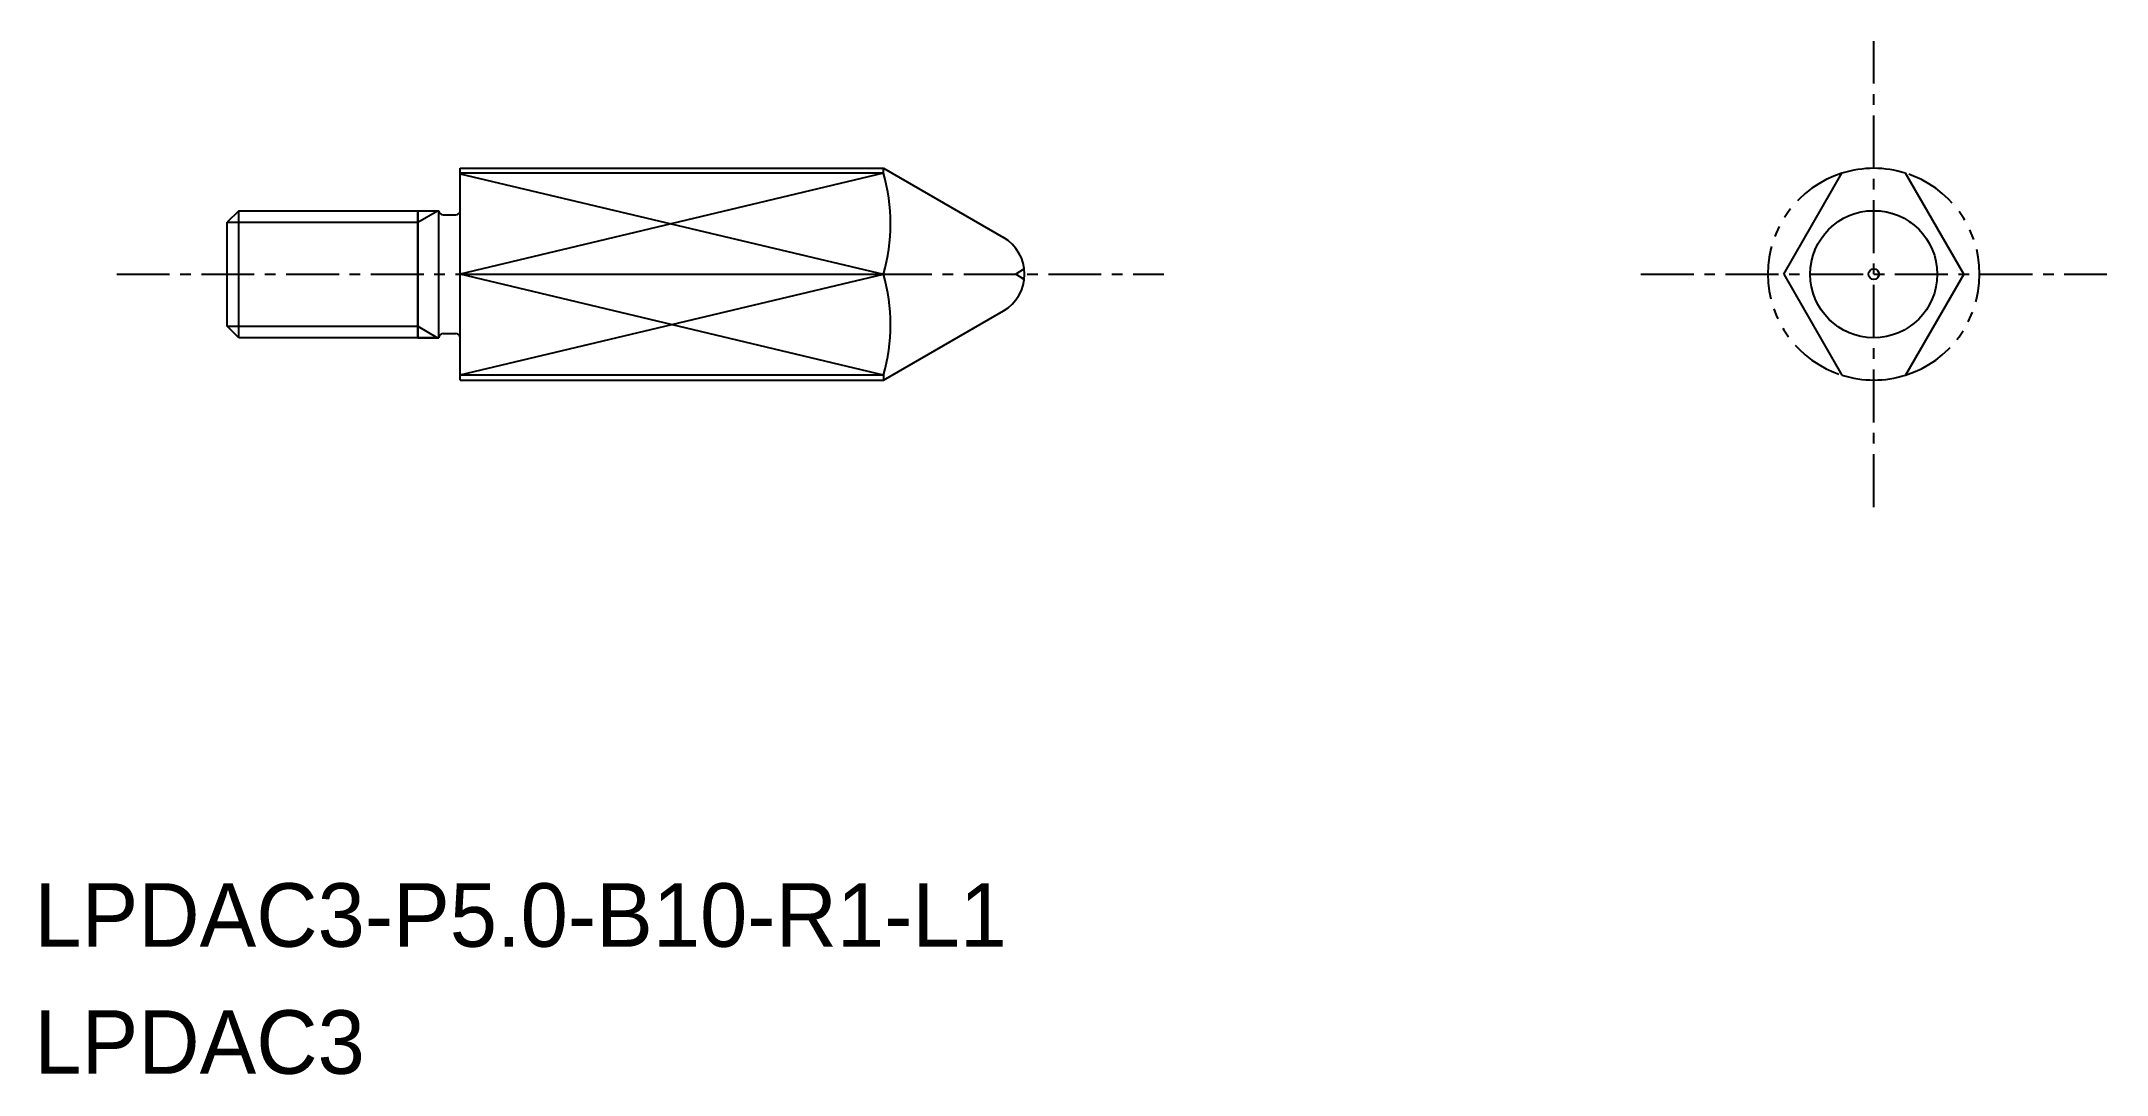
# Model space of a CAD drawing. Extents: x -1714.2 to -1665.5, y -453.1 to -428.7.
import ezdxf

# ---------------------------------------------------------------- set-up
doc = ezdxf.new("R2010")
doc.units = 0
for name, pattern in [('CENTER', [2, 1.25, -0.25, 0.25, -0.25]), ('DASHED', [0.75, 0.5, -0.25]), ('PHANTOM', [2.5, 1.25, -0.25, 0.25, -0.25, 0.25, -0.25])]:
    doc.linetypes.add(name, pattern=pattern)
doc.layers.get('0').update_dxf_attribs({"linetype": 'CONTINUOUS'})
doc.layers.add('CENTER', color=1, linetype='CENTER')

msp = doc.modelspace()

# ---------------------------------------------------------------- linework, layer by layer
for p, q in [((-1704.357, -436.678), (-1704.357, -431.678)), ((-1704.357, -431.678), (-1694.357, -431.678)), ((-1694.357, -431.794), (-1704.357, -431.794)), ((-1694.357, -431.678), (-1691.527, -433.312)), ((-1694.357, -431.794), (-1694.357, -431.678)), ((-1705.357, -435.678), (-1705.357, -432.678)), ((-1705.357, -432.678), (-1704.857, -432.678)), ((-1705.357, -435.678), (-1705.357, -432.678)), ((-1704.857, -435.678), (-1704.857, -432.678)), ((-1704.757, -432.778), (-1704.457, -432.778)), ((-1704.357, -432.678), (-1704.357, -432.678)), ((-1694.357, -436.678), (-1691.527, -435.045)), ((-1705.357, -435.678), (-1704.857, -435.678)), ((-1704.757, -435.578), (-1704.457, -435.578)), ((-1704.357, -435.678), (-1704.357, -435.678)), ((-1694.357, -436.563), (-1704.357, -436.563)), ((-1704.357, -436.678), (-1694.357, -436.678)), ((-1694.357, -436.563), (-1694.357, -436.678))]:
    msp.add_line(p, q)
at = {"color": 3, "linetype": 'CONTINUOUS'}
for p, q in [((-1694.357, -431.794), (-1704.357, -434.178)), ((-1704.357, -431.805), (-1694.357, -434.178)), ((-1709.857, -432.949), (-1705.357, -432.949)), ((-1705.357, -432.949), (-1704.888, -432.678)), ((-1704.357, -436.552), (-1694.357, -434.178)), ((-1694.357, -436.563), (-1704.357, -434.178)), ((-1709.857, -435.408), (-1705.357, -435.408)), ((-1705.357, -435.408), (-1704.888, -435.678))]:
    msp.add_line(p, q, dxfattribs=at)
at = {"color": 7, "linetype": 'CONTINUOUS'}
for p, q in [((-1673.104, -434.178), (-1671.727, -431.794)), ((-1668.85, -434.178), (-1670.227, -431.794)), ((-1709.586, -432.678), (-1709.857, -432.949)), ((-1709.857, -435.408), (-1709.857, -432.949)), ((-1709.586, -435.678), (-1709.586, -432.678)), ((-1709.586, -432.678), (-1704.888, -432.678)), ((-1705.357, -432.678), (-1705.357, -435.678)), ((-1704.357, -434.178), (-1694.357, -434.178)), ((-1673.104, -434.178), (-1671.727, -436.563)), ((-1668.85, -434.178), (-1670.227, -436.563)), ((-1709.586, -435.678), (-1709.857, -435.408)), ((-1704.888, -435.678), (-1709.586, -435.678))]:
    msp.add_line(p, q, dxfattribs=at)
at = {"color": 3}
for p in [(-1691.042, -434.054), (-1691.042, -434.303)]:
    msp.add_line(p, (-1691.234, -434.178), dxfattribs=at)
for radius in [1.5, 0.125]:
    msp.add_circle((-1670.977, -434.178), radius)
at = {"color": 3, "linetype": 'DASHED'}
msp.add_circle((-1670.977, -434.178), 1.5, dxfattribs=at)
at = {"color": 7, "linetype": 'CONTINUOUS'}
for centre, start, end in [((-1698.631, -432.986), 344.4117, 15.5883), ((-1698.631, -435.371), 344.4115, 15.5882)]:
    msp.add_arc(centre, 4.437, start, end, dxfattribs=at)
at = {"color": 3, "linetype": 'PHANTOM'}
for start, end in [(107.4576, 252.5424), (287.4576, 72.5424)]:
    msp.add_arc((-1670.977, -434.178), 2.5, start, end, dxfattribs=at)
for centre, radius, start, end in [((-1670.977, -434.178), 2.5, 72.5424, 107.4576), ((-1704.757, -432.678), 0.1, 180, 270), ((-1704.457, -432.678), 0.1, 270, 0), ((-1692.027, -434.178), 1, 300, 60), ((-1704.757, -435.678), 0.1, 90, 180), ((-1704.457, -435.678), 0.1, 0, 90), ((-1670.977, -434.178), 2.5, 252.5424, 287.4576)]:
    msp.add_arc(centre, radius, start, end)
at = {"layer": 'CENTER', "color": 1, "linetype": 'CENTER'}
for p, q in [((-1670.977, -439.678), (-1670.977, -428.678)), ((-1712.467, -434.178), (-1687.744, -434.178)), ((-1676.477, -434.178), (-1665.477, -434.178))]:
    msp.add_line(p, q, dxfattribs=at)

# ---------------------------------------------------------------- texts
for s, p in [('LPDAC3-P5.0-B10-R1-L1', (-1714.411, -450.061)), ('LPDAC3', (-1714.411, -453.061))]:
    msp.add_text(s, height=1.5).set_placement(p)

doc.saveas('drawing.dxf')
